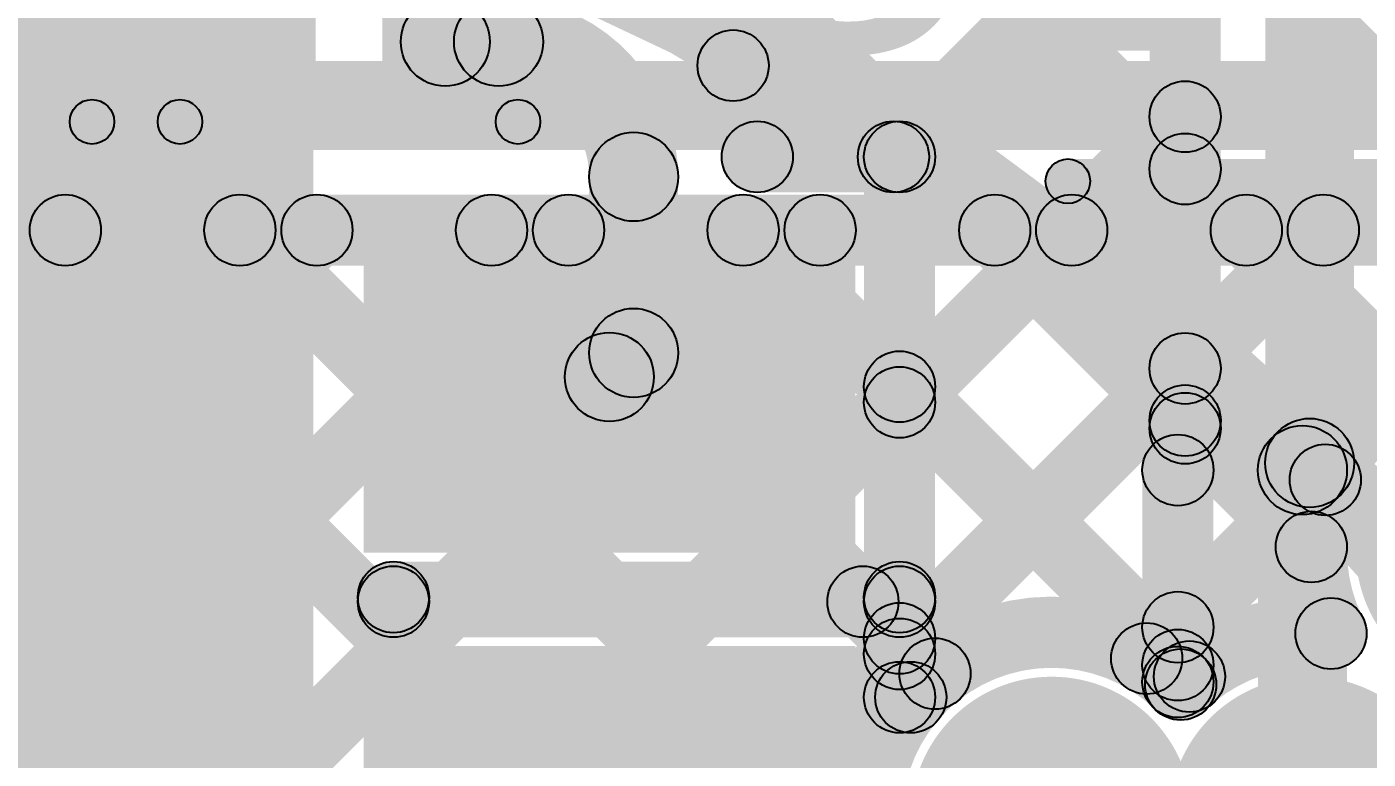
# Model space of a CAD drawing. Header units: millimetres. Extents: x -2.17 to 2.17, y -2.17 to 2.17.
# Drawn here: x 0.0738 to 0.2246, y 0.1949 to 0.2772 of the extents above; entities that cross this region are included whole.
import ezdxf

# ---------------------------------------------------------------- set-up
doc = ezdxf.new("R2010")
doc.units = ezdxf.units.MM
doc.header["$MEASUREMENT"] = 0
for name, color, linetype in [('BottomLayer', 5, 'Continuous'), ('BottomOverlay', 54, 'Continuous'), ('BottomPaste', 16, 'Continuous'), ('BottomSolder', 6, 'Continuous'), ('Mechanical2', 216, 'Continuous'), ('TopLayer', 1, 'Continuous'), ('TopOverlay', 2, 'Continuous')]:
    doc.layers.add(name, color=color, linetype=linetype)

# ---------------------------------------------------------------- blocks, each defined once
blk = doc.blocks.new('8_SO_B_34')
at = {"layer": 'BottomLayer'}
for points in [[(0.19291, 0.06575), (0.24016, 0.06575), (0.24016, 0.03425), (0.19291, 0.03425)], [(0.19291, 0.01575), (0.24016, 0.01575), (0.24016, -0.01575), (0.19291, -0.01575)]]:
    blk.add_hatch(color=5, dxfattribs=at).paths.add_polyline_path(points)
at = {"layer": 'BottomOverlay'}
blk.add_hatch(color=54, dxfattribs=at).paths.add_polyline_path([(0.165, -0.0195), (0.165, -0.0245), (0.04, -0.0245), (0.04, -0.0195)])
h = blk.add_hatch(color=54, dxfattribs=at)
edge = h.paths.add_edge_path()
edge.add_arc((0.165, -0.022), 0.0025, 0, 360)
at = {"layer": 'BottomPaste'}
for points in [[(0.19291, 0.06575), (0.24016, 0.06575), (0.24016, 0.03425), (0.19291, 0.03425)], [(0.19291, 0.01575), (0.24016, 0.01575), (0.24016, -0.01575), (0.19291, -0.01575)]]:
    blk.add_hatch(color=16, dxfattribs=at).paths.add_polyline_path(points)
at = {"layer": 'BottomSolder'}
for points in [[(0.18891, 0.06975), (0.24416, 0.06975), (0.24416, 0.03025), (0.18891, 0.03025)], [(0.18891, 0.01975), (0.24416, 0.01975), (0.24416, -0.01975), (0.18891, -0.01975)]]:
    blk.add_hatch(color=6, dxfattribs=at).paths.add_polyline_path(points)
at = {"layer": 'BottomOverlay'}
blk.add_circle((0.165, -0.022), 0.0025, dxfattribs=at)
blk = doc.blocks.new('WS2812B_M____258')
at = {"layer": 'TopOverlay'}
blk.add_hatch(color=2, dxfattribs=at).paths.add_polyline_path([(-0.07, -0.0725), (-0.07, -0.0675), (0.07, -0.0675), (0.07, -0.0725)])
blk = doc.blocks.new('IND_0201_B_273')
at = {"layer": 'BottomLayer'}
for points in [[(-0.01575, 0.00591), (-0.00591, 0.00591), (-0.00591, -0.00591), (-0.01575, -0.00591)], [(0.00591, 0.00591), (0.01575, 0.00591), (0.01575, -0.00591), (0.00591, -0.00591)]]:
    blk.add_hatch(color=5, dxfattribs=at).paths.add_polyline_path(points)
at = {"layer": 'BottomOverlay'}
h = blk.add_hatch(color=54, dxfattribs=at)
edge = h.paths.add_edge_path()
edge.add_arc((-0.019, 0.009), 0.0025, 0, 360)
h = blk.add_hatch(color=54, dxfattribs=at)
edge = h.paths.add_edge_path()
edge.add_arc((-0.019, 0.009), 0.0025, 0, 360)
for points in [[(-0.019, 0.0065), (-0.019, 0.0115), (0.019, 0.0115), (0.019, 0.0065)], [(-0.0165, -0.009), (-0.0215, -0.009), (-0.0215, 0.009), (-0.0165, 0.009)], [(0.0215, -0.009), (0.0165, -0.009), (0.0165, 0.009), (0.0215, 0.009)], [(-0.019, -0.0115), (-0.019, -0.0065), (0.019, -0.0065), (0.019, -0.0115)]]:
    blk.add_hatch(color=54, dxfattribs=at).paths.add_polyline_path(points)
h = blk.add_hatch(color=54, dxfattribs=at)
edge = h.paths.add_edge_path()
edge.add_arc((0.019, 0.009), 0.0025, 0, 360)
h = blk.add_hatch(color=54, dxfattribs=at)
edge = h.paths.add_edge_path()
edge.add_arc((0.019, 0.009), 0.0025, 0, 360)
h = blk.add_hatch(color=54, dxfattribs=at)
edge = h.paths.add_edge_path()
edge.add_arc((-0.019, -0.009), 0.0025, 0, 360)
h = blk.add_hatch(color=54, dxfattribs=at)
edge = h.paths.add_edge_path()
edge.add_arc((-0.019, -0.009), 0.0025, 0, 360)
h = blk.add_hatch(color=54, dxfattribs=at)
edge = h.paths.add_edge_path()
edge.add_arc((0.019, -0.009), 0.0025, 0, 360)
h = blk.add_hatch(color=54, dxfattribs=at)
edge = h.paths.add_edge_path()
edge.add_arc((0.019, -0.009), 0.0025, 0, 360)
at = {"layer": 'BottomPaste'}
for points in [[(-0.01575, 0.00591), (-0.00591, 0.00591), (-0.00591, -0.00591), (-0.01575, -0.00591)], [(0.00591, 0.00591), (0.01575, 0.00591), (0.01575, -0.00591), (0.00591, -0.00591)]]:
    blk.add_hatch(color=16, dxfattribs=at).paths.add_polyline_path(points)
at = {"layer": 'BottomSolder'}
for points in [[(-0.01791, 0.00807), (-0.00374, 0.00807), (-0.00374, -0.00807), (-0.01791, -0.00807)], [(0.00374, 0.00807), (0.01791, 0.00807), (0.01791, -0.00807), (0.00374, -0.00807)]]:
    blk.add_hatch(color=6, dxfattribs=at).paths.add_polyline_path(points)
at = {"layer": 'BottomOverlay'}
for centre in [(-0.019, 0.009), (-0.019, 0.009), (0.019, 0.009), (0.019, 0.009), (-0.019, -0.009), (-0.019, -0.009), (0.019, -0.009), (0.019, -0.009)]:
    blk.add_circle(centre, 0.0025, dxfattribs=at)
blk = doc.blocks.new('C__0402_B_441')
at = {"layer": 'BottomLayer'}
for points in [[(-0.0095, 0.0125), (-0.0095, -0.0125), (-0.0275, -0.0125), (-0.0275, 0.0125)], [(0.0275, 0.0125), (0.0275, -0.0125), (0.0095, -0.0125), (0.0095, 0.0125)]]:
    blk.add_hatch(color=5, dxfattribs=at).paths.add_polyline_path(points)
at = {"layer": 'BottomOverlay'}
h = blk.add_hatch(color=54, dxfattribs=at)
edge = h.paths.add_edge_path()
edge.add_arc((-0.031, 0.016), 0.0025, 0, 360)
h = blk.add_hatch(color=54, dxfattribs=at)
edge = h.paths.add_edge_path()
edge.add_arc((-0.031, 0.016), 0.0025, 0, 360)
for points in [[(-0.011, 0.0185), (-0.011, 0.0135), (-0.031, 0.0135), (-0.031, 0.0185)], [(0.031, 0.0185), (0.031, 0.0135), (0.011, 0.0135), (0.011, 0.0185)], [(-0.0285, -0.016), (-0.0335, -0.016), (-0.0335, 0.016), (-0.0285, 0.016)], [(0.0335, -0.016), (0.0285, -0.016), (0.0285, 0.016), (0.0335, 0.016)], [(-0.011, -0.0135), (-0.011, -0.0185), (-0.031, -0.0185), (-0.031, -0.0135)], [(0.031, -0.0135), (0.031, -0.0185), (0.011, -0.0185), (0.011, -0.0135)]]:
    blk.add_hatch(color=54, dxfattribs=at).paths.add_polyline_path(points)
h = blk.add_hatch(color=54, dxfattribs=at)
edge = h.paths.add_edge_path()
edge.add_arc((-0.011, 0.016), 0.0025, 0, 360)
h = blk.add_hatch(color=54, dxfattribs=at)
edge = h.paths.add_edge_path()
edge.add_arc((0.011, 0.016), 0.0025, 0, 360)
h = blk.add_hatch(color=54, dxfattribs=at)
edge = h.paths.add_edge_path()
edge.add_arc((0.031, 0.016), 0.0025, 0, 360)
h = blk.add_hatch(color=54, dxfattribs=at)
edge = h.paths.add_edge_path()
edge.add_arc((0.031, 0.016), 0.0025, 0, 360)
h = blk.add_hatch(color=54, dxfattribs=at)
edge = h.paths.add_edge_path()
edge.add_arc((-0.031, -0.016), 0.0025, 0, 360)
h = blk.add_hatch(color=54, dxfattribs=at)
edge = h.paths.add_edge_path()
edge.add_arc((-0.031, -0.016), 0.0025, 0, 360)
h = blk.add_hatch(color=54, dxfattribs=at)
edge = h.paths.add_edge_path()
edge.add_arc((-0.011, -0.016), 0.0025, 0, 360)
h = blk.add_hatch(color=54, dxfattribs=at)
edge = h.paths.add_edge_path()
edge.add_arc((0.011, -0.016), 0.0025, 0, 360)
h = blk.add_hatch(color=54, dxfattribs=at)
edge = h.paths.add_edge_path()
edge.add_arc((0.031, -0.016), 0.0025, 0, 360)
h = blk.add_hatch(color=54, dxfattribs=at)
edge = h.paths.add_edge_path()
edge.add_arc((0.031, -0.016), 0.0025, 0, 360)
at = {"layer": 'BottomPaste'}
for points in [[(-0.0095, 0.0125), (-0.0095, -0.0125), (-0.0275, -0.0125), (-0.0275, 0.0125)], [(0.0275, 0.0125), (0.0275, -0.0125), (0.0095, -0.0125), (0.0095, 0.0125)]]:
    blk.add_hatch(color=16, dxfattribs=at).paths.add_polyline_path(points)
at = {"layer": 'BottomSolder'}
for points in [[(-0.00714, 0.01486), (-0.00714, -0.01486), (-0.02986, -0.01486), (-0.02986, 0.01486)], [(0.02986, 0.01486), (0.02986, -0.01486), (0.00714, -0.01486), (0.00714, 0.01486)]]:
    blk.add_hatch(color=6, dxfattribs=at).paths.add_polyline_path(points)
at = {"layer": 'BottomOverlay'}
for centre in [(-0.031, 0.016), (-0.031, 0.016), (-0.011, 0.016), (0.011, 0.016), (0.031, 0.016), (0.031, 0.016), (-0.031, -0.016), (-0.031, -0.016), (-0.011, -0.016), (0.011, -0.016), (0.031, -0.016), (0.031, -0.016)]:
    blk.add_circle(centre, 0.0025, dxfattribs=at)

msp = doc.modelspace()

# ---------------------------------------------------------------- hatches: boundary and pattern name
at = {"layer": 'BottomLayer'}
for points in [[(0.208, 0.23212), (0.2, 0.23212), (0.2, 0.52939), (0.208, 0.52939)], [(0.223, 0.22823), (0.213, 0.22823), (0.213, 0.52939), (0.223, 0.52939)], [(0.15602, 0.27006), (0.15036, 0.27572), (0.20117, 0.32653), (0.20683, 0.32088)], [(0.14545, 0.31416), (0.15111, 0.31982), (0.20683, 0.2641), (0.20117, 0.25844)], [(0.13737, 0.29396), (0.14302, 0.29962), (0.20683, 0.23581), (0.20117, 0.23016)], [(0.17404, 0.25981), (0.16839, 0.26546), (0.20117, 0.29825), (0.20683, 0.29259)], [(0.033, 0.16939), (0.106, 0.16939), (0.106, 0.296), (0.033, 0.296)], [(0.009, 0.10839), (0.085, 0.10839), (0.085, 0.29539), (0.009, 0.29539)], [(0.12083, 0.27057), (0.12083, 0.28057), (0.12682, 0.28057), (0.12682, 0.27057)], [(0.17473, 0.23221), (0.16908, 0.23787), (0.20117, 0.26996), (0.20683, 0.26431)], [(0.15591, 0.25863), (0.15591, 0.26663), (0.1719, 0.26663), (0.1719, 0.25863)], [(0.1759, 0.21314), (0.1679, 0.21314), (0.1679, 0.26263), (0.1759, 0.26263)], [(0.147, 0.2406), (0.137, 0.2406), (0.137, 0.26039), (0.147, 0.26039)], [(0.17473, 0.20393), (0.16908, 0.20958), (0.20117, 0.24168), (0.20683, 0.23602)], [(0.16908, 0.23397), (0.17473, 0.23963), (0.20602, 0.20834), (0.20036, 0.20268)], [(0.22072, 0.22389), (0.21365, 0.23096), (0.21446, 0.23177), (0.22154, 0.2247)], [(0.20719, 0.20361), (0.19919, 0.20361), (0.19919, 0.22742), (0.20719, 0.22742)], [(0.22219, 0.1892), (0.21219, 0.1892), (0.21219, 0.22742), (0.22219, 0.22742)], [(0.115, 0.20914), (0.115, 0.21714), (0.1719, 0.21714), (0.1719, 0.20914)], [(0.115, 0.20863), (0.115, 0.21663), (0.1719, 0.21663), (0.1719, 0.20863)], [(0.16496, 0.20981), (0.17061, 0.21546), (0.17473, 0.21134), (0.16908, 0.20568)], [(0.1759, 0.20189), (0.1679, 0.20189), (0.1679, 0.21263), (0.1759, 0.21263)], [(0.16908, 0.20568), (0.17473, 0.21134), (0.1787, 0.20737), (0.17305, 0.20171)], [(0.20251, 0.20342), (0.19685, 0.20908), (0.20036, 0.21258), (0.20602, 0.20693)]]:
    msp.add_hatch(color=5, dxfattribs=at).paths.add_polyline_path(points)
h = msp.add_hatch(color=5, dxfattribs=at)
edge = h.paths.add_edge_path()
edge.add_arc((0.12083, 0.27557), 0.005, 0, 360)
h = msp.add_hatch(color=5, dxfattribs=at)
edge = h.paths.add_edge_path()
edge.add_arc((0.12682, 0.27557), 0.005, 0, 360)
h = msp.add_hatch(color=5, dxfattribs=at)
edge = h.paths.add_edge_path()
edge.add_arc((0.12682, 0.27557), 0.005, 0, 360)
h = msp.add_hatch(color=5, dxfattribs=at)
edge = h.paths.add_edge_path()
edge.add_arc((0.15319, 0.27289), 0.004, 0, 360)
h = msp.add_hatch(color=5, dxfattribs=at)
edge = h.paths.add_edge_path()
edge.add_arc((0.204, 0.26714), 0.004, 0, 360)
h = msp.add_hatch(color=5, dxfattribs=at)
edge = h.paths.add_edge_path()
edge.add_arc((0.15591, 0.26263), 0.004, 0, 360)
h = msp.add_hatch(color=5, dxfattribs=at)
edge = h.paths.add_edge_path()
edge.add_arc((0.15591, 0.26263), 0.004, 0, 360)
h = msp.add_hatch(color=5, dxfattribs=at)
edge = h.paths.add_edge_path()
edge.add_arc((0.17121, 0.26263), 0.004, 0, 360)
h = msp.add_hatch(color=5, dxfattribs=at)
edge = h.paths.add_edge_path()
edge.add_arc((0.1719, 0.26263), 0.004, 0, 360)
h = msp.add_hatch(color=5, dxfattribs=at)
edge = h.paths.add_edge_path()
edge.add_arc((0.1719, 0.26263), 0.004, 0, 360)
h = msp.add_hatch(color=5, dxfattribs=at)
edge = h.paths.add_edge_path()
edge.add_arc((0.142, 0.26039), 0.005, 0, 360)
h = msp.add_hatch(color=5, dxfattribs=at)
edge = h.paths.add_edge_path()
edge.add_arc((0.142, 0.26039), 0.005, 0, 360)
h = msp.add_hatch(color=5, dxfattribs=at)
edge = h.paths.add_edge_path()
edge.add_arc((0.204, 0.26127), 0.004, 0, 360)
h = msp.add_hatch(color=5, dxfattribs=at)
edge = h.paths.add_edge_path()
edge.add_arc((0.142, 0.2406), 0.005, 0, 360)
h = msp.add_hatch(color=5, dxfattribs=at)
edge = h.paths.add_edge_path()
edge.add_arc((0.142, 0.2406), 0.005, 0, 360)
h = msp.add_hatch(color=5, dxfattribs=at)
edge = h.paths.add_edge_path()
edge.add_arc((0.13928, 0.23789), 0.005, 0, 360)
h = msp.add_hatch(color=5, dxfattribs=at)
edge = h.paths.add_edge_path()
edge.add_arc((0.204, 0.23885), 0.004, 0, 360)
h = msp.add_hatch(color=5, dxfattribs=at)
edge = h.paths.add_edge_path()
edge.add_arc((0.1719, 0.2368), 0.004, 0, 360)
h = msp.add_hatch(color=5, dxfattribs=at)
edge = h.paths.add_edge_path()
edge.add_arc((0.1719, 0.23504), 0.004, 0, 360)
h = msp.add_hatch(color=5, dxfattribs=at)
edge = h.paths.add_edge_path()
edge.add_arc((0.204, 0.23299), 0.004, 0, 360)
h = msp.add_hatch(color=5, dxfattribs=at)
edge = h.paths.add_edge_path()
edge.add_arc((0.204, 0.23212), 0.004, 0, 360)
h = msp.add_hatch(color=5, dxfattribs=at)
edge = h.paths.add_edge_path()
edge.add_arc((0.204, 0.23212), 0.004, 0, 360)
h = msp.add_hatch(color=5, dxfattribs=at)
edge = h.paths.add_edge_path()
edge.add_arc((0.204, 0.23212), 0.004, 0, 360)
h = msp.add_hatch(color=5, dxfattribs=at)
edge = h.paths.add_edge_path()
edge.add_arc((0.21719, 0.22742), 0.005, 0, 360)
h = msp.add_hatch(color=5, dxfattribs=at)
edge = h.paths.add_edge_path()
edge.add_arc((0.21719, 0.22742), 0.005, 0, 360)
h = msp.add_hatch(color=5, dxfattribs=at)
edge = h.paths.add_edge_path()
edge.add_arc((0.218, 0.22823), 0.005, 0, 360)
h = msp.add_hatch(color=5, dxfattribs=at)
edge = h.paths.add_edge_path()
edge.add_arc((0.218, 0.22823), 0.005, 0, 360)
h = msp.add_hatch(color=5, dxfattribs=at)
edge = h.paths.add_edge_path()
edge.add_arc((0.20319, 0.22742), 0.004, 0, 360)
h = msp.add_hatch(color=5, dxfattribs=at)
edge = h.paths.add_edge_path()
edge.add_arc((0.20319, 0.22742), 0.004, 0, 360)
h = msp.add_hatch(color=5, dxfattribs=at)
edge = h.paths.add_edge_path()
edge.add_arc((0.20319, 0.22742), 0.004, 0, 360)
h = msp.add_hatch(color=5, dxfattribs=at)
edge = h.paths.add_edge_path()
edge.add_arc((0.115, 0.21314), 0.004, 0, 360)
h = msp.add_hatch(color=5, dxfattribs=at)
edge = h.paths.add_edge_path()
edge.add_arc((0.115, 0.21263), 0.004, 0, 360)
h = msp.add_hatch(color=5, dxfattribs=at)
edge = h.paths.add_edge_path()
edge.add_arc((0.16778, 0.21263), 0.004, 0, 360)
h = msp.add_hatch(color=5, dxfattribs=at)
edge = h.paths.add_edge_path()
edge.add_arc((0.1719, 0.21314), 0.004, 0, 360)
h = msp.add_hatch(color=5, dxfattribs=at)
edge = h.paths.add_edge_path()
edge.add_arc((0.1719, 0.21314), 0.004, 0, 360)
h = msp.add_hatch(color=5, dxfattribs=at)
edge = h.paths.add_edge_path()
edge.add_arc((0.1719, 0.21263), 0.004, 0, 360)
h = msp.add_hatch(color=5, dxfattribs=at)
edge = h.paths.add_edge_path()
edge.add_arc((0.1719, 0.21263), 0.004, 0, 360)
h = msp.add_hatch(color=5, dxfattribs=at)
edge = h.paths.add_edge_path()
edge.add_arc((0.20319, 0.20976), 0.004, 0, 360)
h = msp.add_hatch(color=5, dxfattribs=at)
edge = h.paths.add_edge_path()
edge.add_arc((0.1719, 0.20851), 0.004, 0, 360)
h = msp.add_hatch(color=5, dxfattribs=at)
edge = h.paths.add_edge_path()
edge.add_arc((0.1719, 0.20851), 0.004, 0, 360)
h = msp.add_hatch(color=5, dxfattribs=at)
edge = h.paths.add_edge_path()
edge.add_arc((0.1719, 0.20676), 0.004, 0, 360)
h = msp.add_hatch(color=5, dxfattribs=at)
edge = h.paths.add_edge_path()
edge.add_arc((0.19968, 0.20625), 0.004, 0, 360)
h = msp.add_hatch(color=5, dxfattribs=at)
edge = h.paths.add_edge_path()
edge.add_arc((0.17588, 0.20454), 0.004, 0, 360)
h = msp.add_hatch(color=5, dxfattribs=at)
edge = h.paths.add_edge_path()
edge.add_arc((0.20319, 0.20551), 0.004, 0, 360)
h = msp.add_hatch(color=5, dxfattribs=at)
edge = h.paths.add_edge_path()
edge.add_arc((0.20319, 0.20361), 0.004, 0, 360)
h = msp.add_hatch(color=5, dxfattribs=at)
edge = h.paths.add_edge_path()
edge.add_arc((0.20319, 0.20361), 0.004, 0, 360)
h = msp.add_hatch(color=5, dxfattribs=at)
edge = h.paths.add_edge_path()
edge.add_arc((0.1719, 0.20189), 0.004, 0, 360)
h = msp.add_hatch(color=5, dxfattribs=at)
edge = h.paths.add_edge_path()
edge.add_arc((0.17316, 0.20189), 0.004, 0, 360)
h = msp.add_hatch(color=5, dxfattribs=at)
edge = h.paths.add_edge_path()
edge.add_arc((0.189, 0.18839), 0.01181, 0, 360)
h = msp.add_hatch(color=5, dxfattribs=at)
edge = h.paths.add_edge_path()
edge.add_arc((0.218, 0.18839), 0.01181, 0, 360)
at = {"layer": 'BottomSolder'}
h = msp.add_hatch(color=6, dxfattribs=at)
edge = h.paths.add_edge_path()
edge.add_arc((0.239, 0.21839), 0.01581, 0, 360)
h = msp.add_hatch(color=6, dxfattribs=at)
edge = h.paths.add_edge_path()
edge.add_arc((0.189, 0.18839), 0.01581, 0, 360)
h = msp.add_hatch(color=6, dxfattribs=at)
edge = h.paths.add_edge_path()
edge.add_arc((0.218, 0.18839), 0.01581, 0, 360)
at = {"layer": 'TopLayer'}
for points in [[(0.045, 0.26339), (0.045, 0.27339), (0.265, 0.27339), (0.265, 0.26339)], [(0.057, 0.25039), (0.057, 0.25839), (0.2496, 0.25839), (0.2496, 0.25039)], [(0.03451, 0.14856), (0.02886, 0.15422), (0.13186, 0.25722), (0.13751, 0.25156)], [(0.05983, 0.23044), (0.05417, 0.2361), (0.07529, 0.25722), (0.08095, 0.25156)], [(0.05983, 0.20216), (0.05417, 0.20782), (0.10357, 0.25722), (0.10923, 0.25156)], [(0.0628, 0.14856), (0.05714, 0.15422), (0.16014, 0.25722), (0.1658, 0.25156)], [(0.06663, 0.25156), (0.07229, 0.25722), (0.17783, 0.15168), (0.17217, 0.14602)], [(0.09108, 0.14856), (0.08543, 0.15422), (0.18843, 0.25722), (0.19408, 0.25156)], [(0.09492, 0.25156), (0.10057, 0.25722), (0.17165, 0.18614), (0.16599, 0.18049)], [(0.11937, 0.14856), (0.11371, 0.15422), (0.21671, 0.25722), (0.22237, 0.25156)], [(0.1232, 0.25156), (0.12886, 0.25722), (0.1787, 0.20737), (0.17305, 0.20171)], [(0.15148, 0.25156), (0.15714, 0.25722), (0.20731, 0.20704), (0.20166, 0.20139)], [(0.17977, 0.25156), (0.18542, 0.25722), (0.22102, 0.22162), (0.21536, 0.21596)], [(0.20805, 0.25156), (0.21371, 0.25722), (0.23159, 0.23934), (0.22593, 0.23368)], [(0.05417, 0.23574), (0.05983, 0.24139), (0.147, 0.15422), (0.14135, 0.14856)], [(0.20251, 0.20342), (0.19685, 0.20908), (0.21694, 0.22916), (0.22259, 0.2235)], [(0.05417, 0.20745), (0.05983, 0.21311), (0.11872, 0.15422), (0.11306, 0.14856)]]:
    msp.add_hatch(color=1, dxfattribs=at).paths.add_polyline_path(points)
h = msp.add_hatch(color=1, dxfattribs=at)
edge = h.paths.add_edge_path()
edge.add_arc((0.07812, 0.25439), 0.004, 0, 360)
h = msp.add_hatch(color=1, dxfattribs=at)
edge = h.paths.add_edge_path()
edge.add_arc((0.09774, 0.25439), 0.004, 0, 360)
h = msp.add_hatch(color=1, dxfattribs=at)
edge = h.paths.add_edge_path()
edge.add_arc((0.1064, 0.25439), 0.004, 0, 360)
h = msp.add_hatch(color=1, dxfattribs=at)
edge = h.paths.add_edge_path()
edge.add_arc((0.12603, 0.25439), 0.004, 0, 360)
h = msp.add_hatch(color=1, dxfattribs=at)
edge = h.paths.add_edge_path()
edge.add_arc((0.13469, 0.25439), 0.004, 0, 360)
h = msp.add_hatch(color=1, dxfattribs=at)
edge = h.paths.add_edge_path()
edge.add_arc((0.15431, 0.25439), 0.004, 0, 360)
h = msp.add_hatch(color=1, dxfattribs=at)
edge = h.paths.add_edge_path()
edge.add_arc((0.16297, 0.25439), 0.004, 0, 360)
h = msp.add_hatch(color=1, dxfattribs=at)
edge = h.paths.add_edge_path()
edge.add_arc((0.1826, 0.25439), 0.004, 0, 360)
h = msp.add_hatch(color=1, dxfattribs=at)
edge = h.paths.add_edge_path()
edge.add_arc((0.19125, 0.25439), 0.004, 0, 360)
h = msp.add_hatch(color=1, dxfattribs=at)
edge = h.paths.add_edge_path()
edge.add_arc((0.21088, 0.25439), 0.004, 0, 360)
h = msp.add_hatch(color=1, dxfattribs=at)
edge = h.paths.add_edge_path()
edge.add_arc((0.21954, 0.25439), 0.004, 0, 360)
h = msp.add_hatch(color=1, dxfattribs=at)
edge = h.paths.add_edge_path()
edge.add_arc((0.21976, 0.22633), 0.004, 0, 360)
h = msp.add_hatch(color=1, dxfattribs=at)
edge = h.paths.add_edge_path()
edge.add_arc((0.21819, 0.21879), 0.004, 0, 360)
h = msp.add_hatch(color=1, dxfattribs=at)
edge = h.paths.add_edge_path()
edge.add_arc((0.2204, 0.20906), 0.004, 0, 360)
h = msp.add_hatch(color=1, dxfattribs=at)
edge = h.paths.add_edge_path()
edge.add_arc((0.2204, 0.20906), 0.004, 0, 360)
h = msp.add_hatch(color=1, dxfattribs=at)
edge = h.paths.add_edge_path()
edge.add_arc((0.19968, 0.20625), 0.004, 0, 360)
h = msp.add_hatch(color=1, dxfattribs=at)
edge = h.paths.add_edge_path()
edge.add_arc((0.17588, 0.20454), 0.004, 0, 360)
h = msp.add_hatch(color=1, dxfattribs=at)
edge = h.paths.add_edge_path()
edge.add_arc((0.20449, 0.20422), 0.004, 0, 360)
h = msp.add_hatch(color=1, dxfattribs=at)
edge = h.paths.add_edge_path()
edge.add_arc((0.2035, 0.20332), 0.004, 0, 360)
h = msp.add_hatch(color=1, dxfattribs=at)
edge = h.paths.add_edge_path()
edge.add_arc((0.2035, 0.20332), 0.004, 0, 360)
h = msp.add_hatch(color=1, dxfattribs=at)
edge = h.paths.add_edge_path()
edge.add_arc((0.189, 0.18839), 0.01181, 0, 360)
h = msp.add_hatch(color=1, dxfattribs=at)
edge = h.paths.add_edge_path()
edge.add_arc((0.218, 0.18839), 0.01181, 0, 360)

# ---------------------------------------------------------------- linework, layer by layer
at = {"layer": 'BottomLayer'}
for points, const_width in [([(0.13475, 0.28847, -0.31444), (0.15591, 0.26263)], 0.008), ([(0.12682, 0.27557, -0.414214), (0.142, 0.26039)], 0.01), ([(0.142, 0.2406, -0.414214), (0.13928, 0.23789)], 0.01), ([(0.20319, 0.22742, -0.08572), (0.204, 0.23212)], 0.008), ([(0.20319, 0.22742, -0.08572), (0.204, 0.23212)], 0.008), ([(0.17316, 0.20189, -0.42734), (0.20319, 0.20361)], 0.008)]:
    msp.add_lwpolyline(points, format="xyb", dxfattribs=dict(at, const_width=const_width))
for centre, radius in [((0.12083, 0.27557), 0.005), ((0.12682, 0.27557), 0.005), ((0.12682, 0.27557), 0.005), ((0.15319, 0.27289), 0.004), ((0.204, 0.26714), 0.004), ((0.15591, 0.26263), 0.004), ((0.15591, 0.26263), 0.004), ((0.17121, 0.26263), 0.004), ((0.1719, 0.26263), 0.004), ((0.1719, 0.26263), 0.004), ((0.142, 0.26039), 0.005), ((0.142, 0.26039), 0.005), ((0.204, 0.26127), 0.004), ((0.142, 0.2406), 0.005), ((0.142, 0.2406), 0.005), ((0.13928, 0.23789), 0.005), ((0.204, 0.23885), 0.004), ((0.1719, 0.2368), 0.004), ((0.1719, 0.23504), 0.004), ((0.204, 0.23299), 0.004), ((0.204, 0.23212), 0.004), ((0.204, 0.23212), 0.004), ((0.204, 0.23212), 0.004), ((0.21719, 0.22742), 0.005), ((0.21719, 0.22742), 0.005), ((0.218, 0.22823), 0.005), ((0.218, 0.22823), 0.005), ((0.20319, 0.22742), 0.004), ((0.20319, 0.22742), 0.004), ((0.20319, 0.22742), 0.004), ((0.115, 0.21314), 0.004), ((0.115, 0.21263), 0.004), ((0.16778, 0.21263), 0.004), ((0.1719, 0.21314), 0.004), ((0.1719, 0.21314), 0.004), ((0.1719, 0.21263), 0.004), ((0.1719, 0.21263), 0.004), ((0.20319, 0.20976), 0.004), ((0.1719, 0.20851), 0.004), ((0.1719, 0.20851), 0.004), ((0.1719, 0.20676), 0.004), ((0.19968, 0.20625), 0.004), ((0.17588, 0.20454), 0.004), ((0.20319, 0.20551), 0.004), ((0.20319, 0.20361), 0.004), ((0.20319, 0.20361), 0.004), ((0.1719, 0.20189), 0.004), ((0.17316, 0.20189), 0.004)]:
    msp.add_circle(centre, radius, dxfattribs=at)
at = {"layer": 'Mechanical2', "const_width": 0.01}
for points in [[(2.16535, 0.001, 1), (-2.16535, 0.001, 1)], [(2.08135, -0.01, 1), (-2.04935, -0.01, 1)], [(1.84055, 0.001, 1), (-1.84055, 0.001, 1)], [(1.6437, 0.001, 1), (-1.6437, 0.001, 1)], [(1.50394, 0, 1), (-1.50394, 0, 1)], [(1.30709, 0.001, 1), (-1.30709, 0.001, 1)], [(1.17323, 0.001, 1), (-1.17323, 0.001, 1)], [(0.97638, 0.001, 1), (-0.97638, 0.001, 1)], [(0.84252, 0.001, 1), (-0.84252, 0.001, 1)], [(0.64567, 0.001, 1), (-0.64567, 0.001, 1)], [(0.51081, -0.01261, 1), (-0.51281, -0.01261, 1)], [(0.31496, 0.001, 1), (-0.31496, 0.001, 1)]]:
    msp.add_lwpolyline(points, format="xyb", close=True, dxfattribs=at)
at = {"layer": 'TopLayer', "const_width": 0.008}
for points in [[(0.2204, 0.20906, -0.934195), (0.25617, 0.23015)], [(0.175, 0.17299, -1.016623), (0.2035, 0.20332)], [(0.2035, 0.20332, -0.225261), (0.2204, 0.20906)]]:
    msp.add_lwpolyline(points, format="xyb", dxfattribs=at)
at = {"layer": 'TopLayer'}
for centre in [(0.07812, 0.25439), (0.09774, 0.25439), (0.1064, 0.25439), (0.12603, 0.25439), (0.13469, 0.25439), (0.15431, 0.25439), (0.16297, 0.25439), (0.1826, 0.25439), (0.19125, 0.25439), (0.21088, 0.25439), (0.21954, 0.25439), (0.21976, 0.22633), (0.21819, 0.21879), (0.2204, 0.20906), (0.2204, 0.20906), (0.19968, 0.20625), (0.17588, 0.20454), (0.20449, 0.20422), (0.2035, 0.20332), (0.2035, 0.20332)]:
    msp.add_circle(centre, 0.004, dxfattribs=at)

# ---------------------------------------------------------------- block references
for name, p, rotation in [('WS2812B_M____258', (0.303, 0.29439), 315), ('C__0402_B_441', (0.06511, 0.29757), 270), ('IND_0201_B_273', (0.11, 0.27557), 360), ('8_SO_B_34', (0.35582, 0.23789), 180)]:
    msp.add_blockref(name, p, dxfattribs=dict(rotation=rotation))

# ---------------------------------------------------------------- texts
at = {"layer": 'BottomOverlay', "text_generation_flag": 2}
msp.add_text('L8', height=0.04, dxfattribs=at).set_placement((0.21083, 0.27457))

doc.saveas('drawing.dxf')
